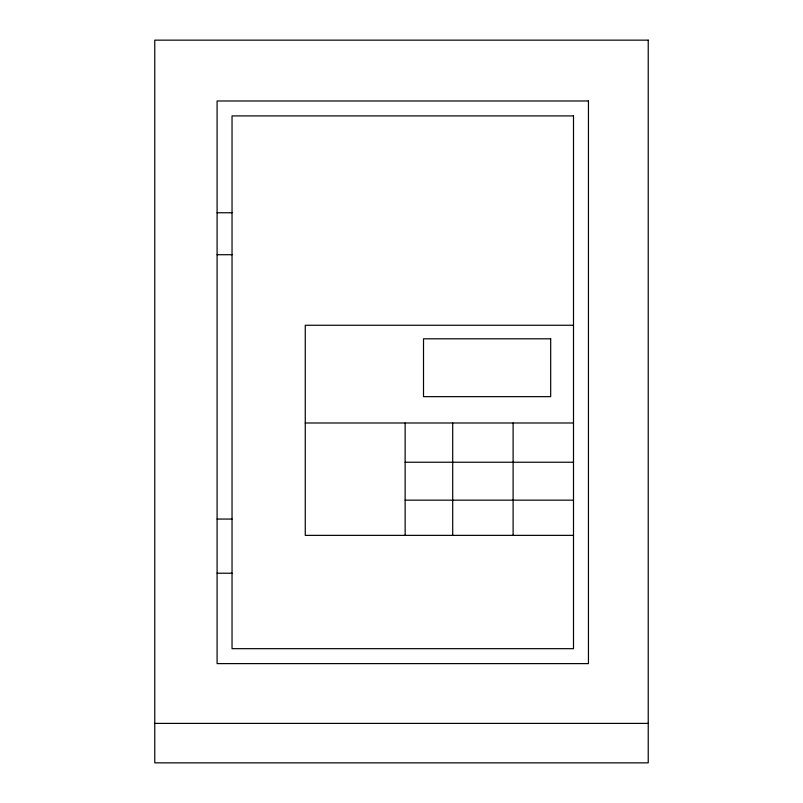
<?xml version="1.0" encoding="UTF-8"?>
<svg xmlns="http://www.w3.org/2000/svg" width="803" height="803" viewBox="0 0 803 803"><rect width="100%" height="100%" fill="white"/><g stroke="black" fill="none" stroke-linecap="round" stroke-linejoin="round"><path stroke-width="1.2" d="M217.091 212.755L232.037 212.755M217.091 254.722L232.037 254.722M573.503 325.255L305.26 325.255L305.26 535.37L573.503 535.37M305.26 422.99L573.503 422.99M405.134 462.237L573.503 462.237M405.134 500.159L573.503 500.159M217.091 519.059L232.037 519.059M217.091 573.222L232.037 573.222M154.768 723.393L648.232 723.393M513.107 422.99L513.107 535.37M452.701 422.99L452.701 535.37M405.134 422.99L405.134 535.37M648.232 40.15L154.768 40.15L154.768 762.85L648.232 762.85L648.232 40.15M588.448 100.977L217.091 100.977L217.091 663.619L588.448 663.619L588.448 100.977M573.503 115.913L232.037 115.913L232.037 648.673L573.503 648.673L573.503 115.913M550.687 338.816L423.512 338.816L423.512 396.652L550.687 396.652L550.687 338.816"/></g></svg>
